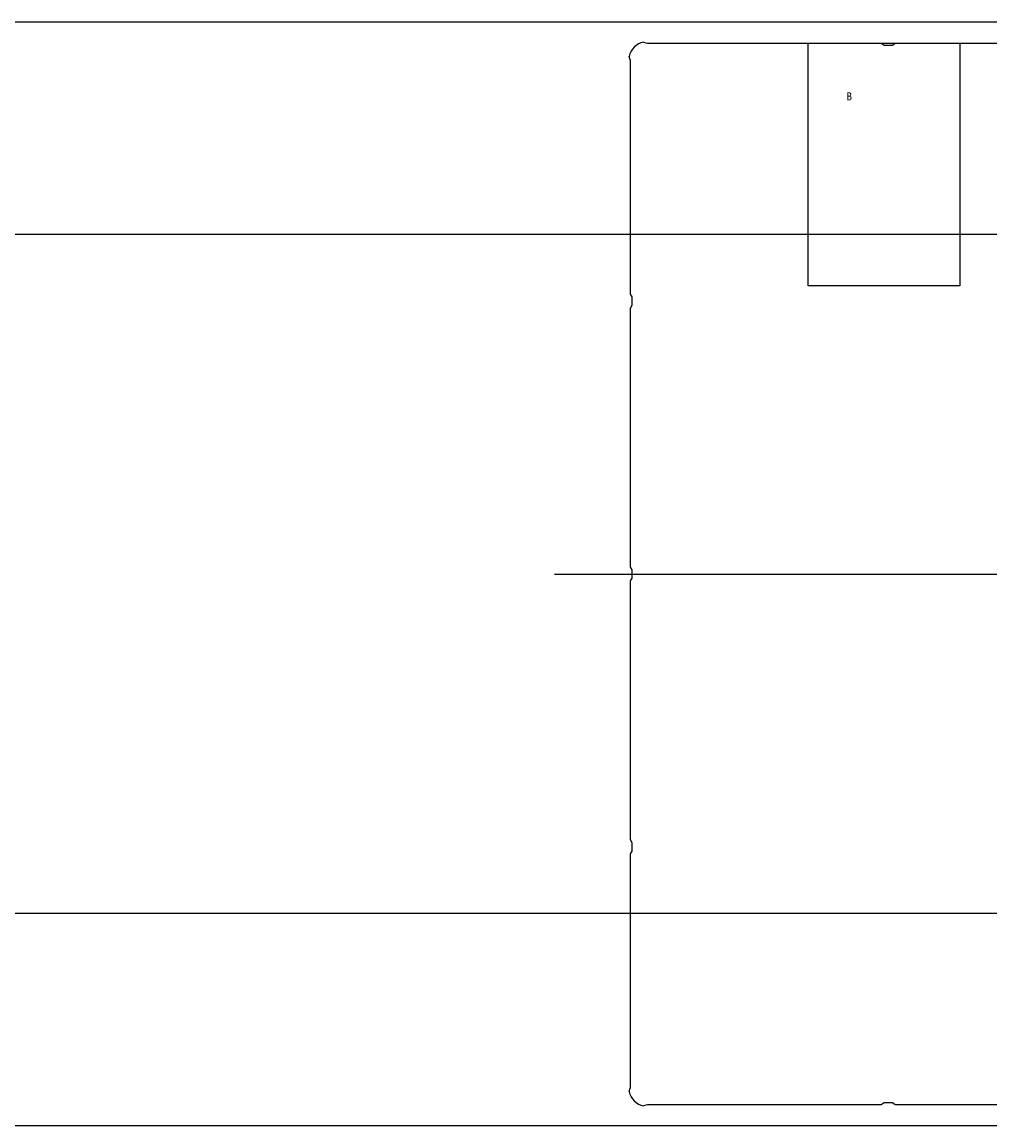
# Model space of a CAD drawing. Units: millimetres, scale not verified. Extents: x -1050 to 1050, y -1566 to 1557.
# Drawn here: x -397.7 to -333.9, y 178.6 to 251.4 of the extents above; entities that cross this region are included whole.
import ezdxf
from ezdxf.enums import TextEntityAlignment as Align

# ---------------------------------------------------------------- set-up
doc = ezdxf.new("R2010")
doc.units = ezdxf.units.MM
doc.header["$LTSCALE"] = 8
for name, color, linetype in [('0-1_USER1', 3, 'Continuous'), ('0-3_YKK_11E', 7, 'Continuous'), ('0-4_YKK_12', 2, 'Continuous')]:
    doc.layers.add(name, color=color, linetype=linetype)
doc.styles.add('ＭＳ ゴシック', font='')
doc.styles.get('ＭＳ ゴシック').set_extended_font_data('MS Gothic')

msp = doc.modelspace()

# ---------------------------------------------------------------- linework, layer by layer
at = {"layer": '0-1_USER1'}
msp.add_lwpolyline([(-345.836, 233.993), (-345.836, 249.993), (-335.836, 249.993), (-335.836, 233.993)], close=True, dxfattribs=at)
at = {"layer": '0-3_YKK_11E'}
for points in [[(-356.703, 250.069), (-356.543, 250.033), (-356.423, 249.993), (-341.021, 249.993), (-340.838, 249.873), (-340.288, 249.873), (-340.105, 249.993)], [(-340.105, 249.993), (-323.021, 249.993), (-322.838, 249.873), (-322.288, 249.873), (-322.105, 249.993), (-305.021, 249.993), (-304.838, 249.873), (-304.288, 249.873), (-304.105, 249.993), (-288.703, 249.993), (-288.583, 250.033), (-288.423, 250.069)], [(-357.639, 180.853), (-357.603, 181.013), (-357.563, 181.133), (-357.563, 196.535), (-357.443, 196.718), (-357.443, 197.268), (-357.563, 197.451), (-357.563, 214.535), (-357.443, 214.718), (-357.443, 215.268), (-357.563, 215.451), (-357.563, 232.535), (-357.443, 232.718), (-357.443, 233.268), (-357.563, 233.451), (-357.563, 248.853), (-357.603, 248.973), (-357.639, 249.133)], [(-288.423, 179.917), (-288.583, 179.953), (-288.703, 179.993), (-304.105, 179.993), (-304.288, 180.113), (-304.838, 180.113), (-305.021, 179.993), (-322.105, 179.993), (-322.288, 180.113), (-322.838, 180.113), (-323.021, 179.993), (-340.105, 179.993), (-340.288, 180.113), (-340.838, 180.113), (-341.021, 179.993), (-356.423, 179.993), (-356.543, 179.953), (-356.703, 179.917)]]:
    msp.add_lwpolyline(points, dxfattribs=at)
for centre, start, end in [((-356.463, 248.893), 101.53696, 168.46304), ((-356.463, 181.093), 191.53696, 258.46304)]:
    msp.add_arc(centre, 1.2, start, end, dxfattribs=at)
at = {"layer": '0-4_YKK_12'}
for p, q in [((-24.063, 251.393), (-516.563, 251.393)), ((-24.063, 237.393), (-516.563, 237.393)), ((-362.563, 214.993), (-282.563, 214.993)), ((-24.063, 192.593), (-516.563, 192.593)), ((-24.063, 178.593), (-516.563, 178.593))]:
    msp.add_line(p, q, dxfattribs=at)

# ---------------------------------------------------------------- texts
at = {"layer": '0-1_USER1', "style": 'ＭＳ ゴシック'}
msp.add_text('B', height=0.528, dxfattribs=at).set_placement((-343.306, 246.073), align=Align.BOTTOM_LEFT)

doc.saveas('drawing.dxf')
